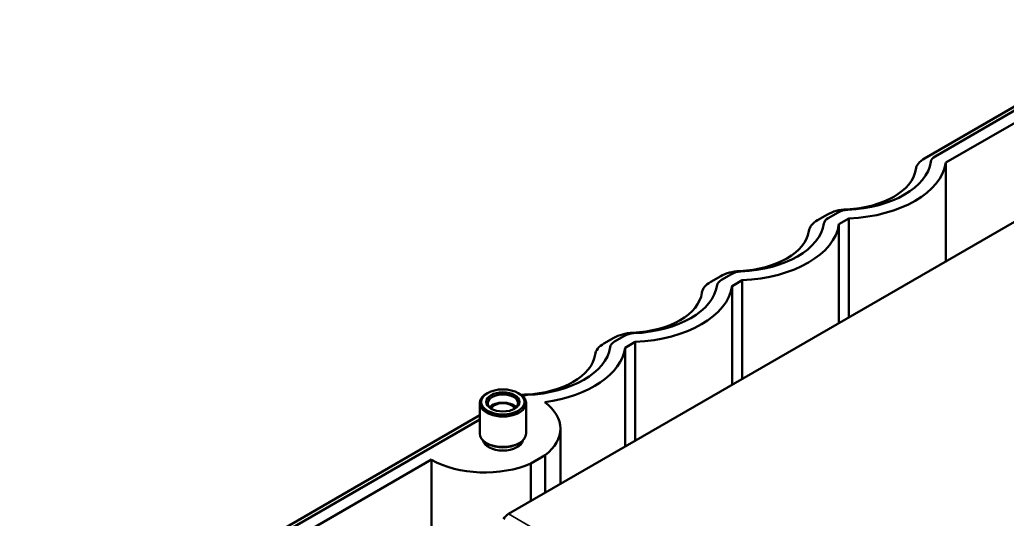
# Model space of a CAD drawing. Header units: millimetres. Extents: x -106 to 841, y -50 to 594.
# Drawn here: x 559.9 to 657.9, y 291.1 to 340.7 of the extents above; entities that cross this region are included whole.
import ezdxf

# ---------------------------------------------------------------- set-up
doc = ezdxf.new("R2010")
doc.units = ezdxf.units.MM
doc.layers.add('Visible (ISO)', color=7, linetype='Continuous', lineweight=50)
doc.layers.add('Visible Narrow (ISO)', color=7, linetype='Continuous', lineweight=35)

msp = doc.modelspace()

# ---------------------------------------------------------------- linework, layer by layer
at = {"layer": 'Visible (ISO)'}
for p, q in [((673.125, 340.473), (649.649, 326.92)), ((674.185, 340.677), (650.71, 327.124)), ((651.771, 326.511), (670.296, 337.207)), ((651.771, 326.511), (651.771, 316.714)), ((663.993, 323.77), (608.364, 291.653)), ((641.092, 321.571), (640.103, 321)), ((640.032, 321.367), (639.043, 320.796)), ((641.164, 320.388), (642.153, 320.959)), ((642.153, 320.959), (642.153, 311.161)), ((641.164, 320.388), (641.164, 310.59)), ((629.425, 315.243), (628.436, 314.672)), ((630.486, 315.447), (629.497, 314.876)), ((630.557, 314.264), (631.546, 314.835)), ((631.546, 314.835), (631.546, 305.037)), ((630.557, 314.264), (630.557, 304.466)), ((618.818, 309.12), (617.829, 308.549)), ((619.879, 309.324), (618.89, 308.753)), ((619.951, 308.14), (620.94, 308.711)), ((620.94, 308.711), (620.94, 298.913)), ((619.951, 308.14), (619.951, 298.342)), ((606.293, 303.643), (606.187, 303.582)), ((609.333, 303.643), (609.439, 303.582)), ((605.513, 299.622), (605.513, 302.643)), ((610.113, 299.622), (610.113, 302.643)), ((605.513, 301.438), (551.775, 270.412)), ((605.513, 301.029), (552.137, 270.213)), ((613.52, 300.097), (613.52, 294.63)), ((606.293, 298.622), (606.187, 298.683)), ((606.313, 298.328), (606.313, 298.61)), ((609.313, 298.328), (609.313, 298.61)), ((609.333, 298.622), (609.439, 298.683)), ((552.741, 269.337), (600.717, 297.036)), ((600.717, 297.036), (600.717, 278.414)), ((610.597, 296.667), (612.011, 297.484)), ((612.011, 297.484), (612.005, 297.488)), ((612.011, 297.484), (612.011, 293.759)), ((610.597, 292.942), (610.597, 296.667))]:
    msp.add_line(p, q, dxfattribs=at)
for centre, major_axis, start_param, end_param in [((641.305, 327.001), (9, 0), 4.79324, 6.202335), ((641.305, 327.001), (10.5, 0), 4.79324, 6.202335), ((651.771, 325.695), (-3, 0), 5.497787, 6.202335), ((651.771, 326.511), (-1.5, 0), 5.497787, 6.202335), ((641.305, 326.185), (7.5, 0), 4.79324, 6.202335), ((642.153, 320.142), (3, 0), 1.651647, 2.356194), ((642.153, 320.959), (-1.5, 0), 4.79324, 5.497787), ((630.698, 320.877), (9, 0), 4.79324, 6.202335), ((641.164, 319.571), (-3, 0), 5.497787, 6.202335), ((641.164, 320.388), (-1.5, 0), 5.497787, 6.202335), ((630.698, 320.061), (7.5, 0), 4.79324, 6.202335), ((630.698, 320.877), (10.5, 0), 4.79324, 6.202335), ((631.546, 314.019), (3, 0), 1.651647, 2.356194), ((631.546, 314.835), (-1.5, 0), 4.79324, 5.497787), ((630.557, 313.448), (-3, 0), 5.497787, 6.202335), ((630.557, 314.264), (-1.5, 0), 5.497787, 6.202335), ((620.092, 313.937), (7.5, 0), 4.79324, 6.202335), ((620.092, 314.754), (9, 0), 4.79324, 6.202335), ((620.092, 314.754), (10.5, 0), 4.79324, 6.202335), ((619.951, 308.14), (-1.5, 0), 5.497787, 6.202335), ((620.94, 307.895), (3, 0), 1.651647, 2.356194), ((620.94, 308.711), (-1.5, 0), 4.79324, 5.497787), ((609.485, 308.63), (9, 0), 4.79324, 6.202335), ((609.485, 308.63), (10.5, 0), 4.950606, 6.202335), ((619.951, 307.324), (-3, 0), 5.497787, 6.202335), ((609.485, 307.813), (7.5, 0), 4.79324, 6.202335), ((607.813, 302.643), (-2.3, 0), 5.497787, 10.210176), ((607.813, 302.643), (-1.5, 0), 2.405022, 7.019756), ((610.333, 301.771), (3, 0), 1.651647, 1.806498), ((610.333, 302.588), (-1.5, 0), 4.79324, 5.128641), ((607.813, 301.824), (-1.5, 0), 3.634274, 5.790504), ((607.813, 301.949), (-1.193, 0), 3.359037, 6.065741), ((606.02, 300.097), (7.5, 0), 5.636299, 6.939298), ((607.813, 299.622), (2.3, 0), 3.141593, 6.283185), ((607.813, 299.091), (2, 0), 3.262914, 6.161864), ((607.813, 299.5), (2.15, 0), 3.926991, 5.497787), ((606.02, 300.097), (7.5, 0), 3.926991, 5.368833), ((608.364, 290.836), (-0.5, -0.866), 3.926991, 4.712389)]:
    msp.add_ellipse(centre, major_axis=major_axis, ratio=0.57735, start_param=start_param, end_param=end_param, dxfattribs=at)
for major_axis in [(2.15, 0), (-1.65, 0)]:
    msp.add_ellipse((607.813, 302.766), major_axis=major_axis, ratio=0.57735, dxfattribs=at)
at = {"layer": 'Visible Narrow (ISO)'}
msp.add_line((657.861, 263.075), (608.364, 291.653), dxfattribs=at)

doc.saveas('drawing.dxf')
